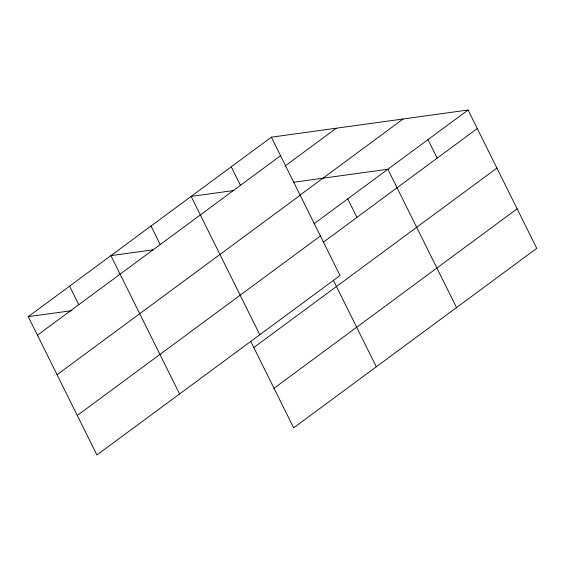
<?xml version="1.0" encoding="UTF-8"?>
<svg xmlns="http://www.w3.org/2000/svg" width="565" height="565" viewBox="0 0 565 565"><rect width="100%" height="100%" fill="white"/><g stroke="black" fill="none" stroke-linecap="round" stroke-linejoin="round"><path stroke-width="0.85" d="M271.355 137.182L340.024 275.508L96.912 454.987L28.25 316.661L271.355 137.182L468.088 110.013L536.75 248.339L293.645 427.818L250.655 341.225M37.445 335.186L280.551 155.707M284.908 166.145L336.281 128.22M299.718 195.356L403.163 118.982M57.072 374.722L300.177 195.243M313.971 223.797L468.088 110.013M77.292 415.452L320.397 235.972M323.166 242.314L477.277 128.537M253.798 347.546L496.903 168.073M274.018 388.282L517.123 208.803M233.839 190.511L191.132 196.415L259.794 334.734M293.786 182.234L387.858 169.239L456.527 307.565M153.616 249.744L110.91 255.641L179.571 393.96M28.25 316.661L71.812 310.644M427.973 139.626L437.169 158.151M347.75 198.859L356.939 217.377M333.315 280.198L376.297 366.791M231.247 166.795L240.436 185.32M151.017 226.028L160.213 244.546M69.58 286.151L78.775 304.676"/></g></svg>
